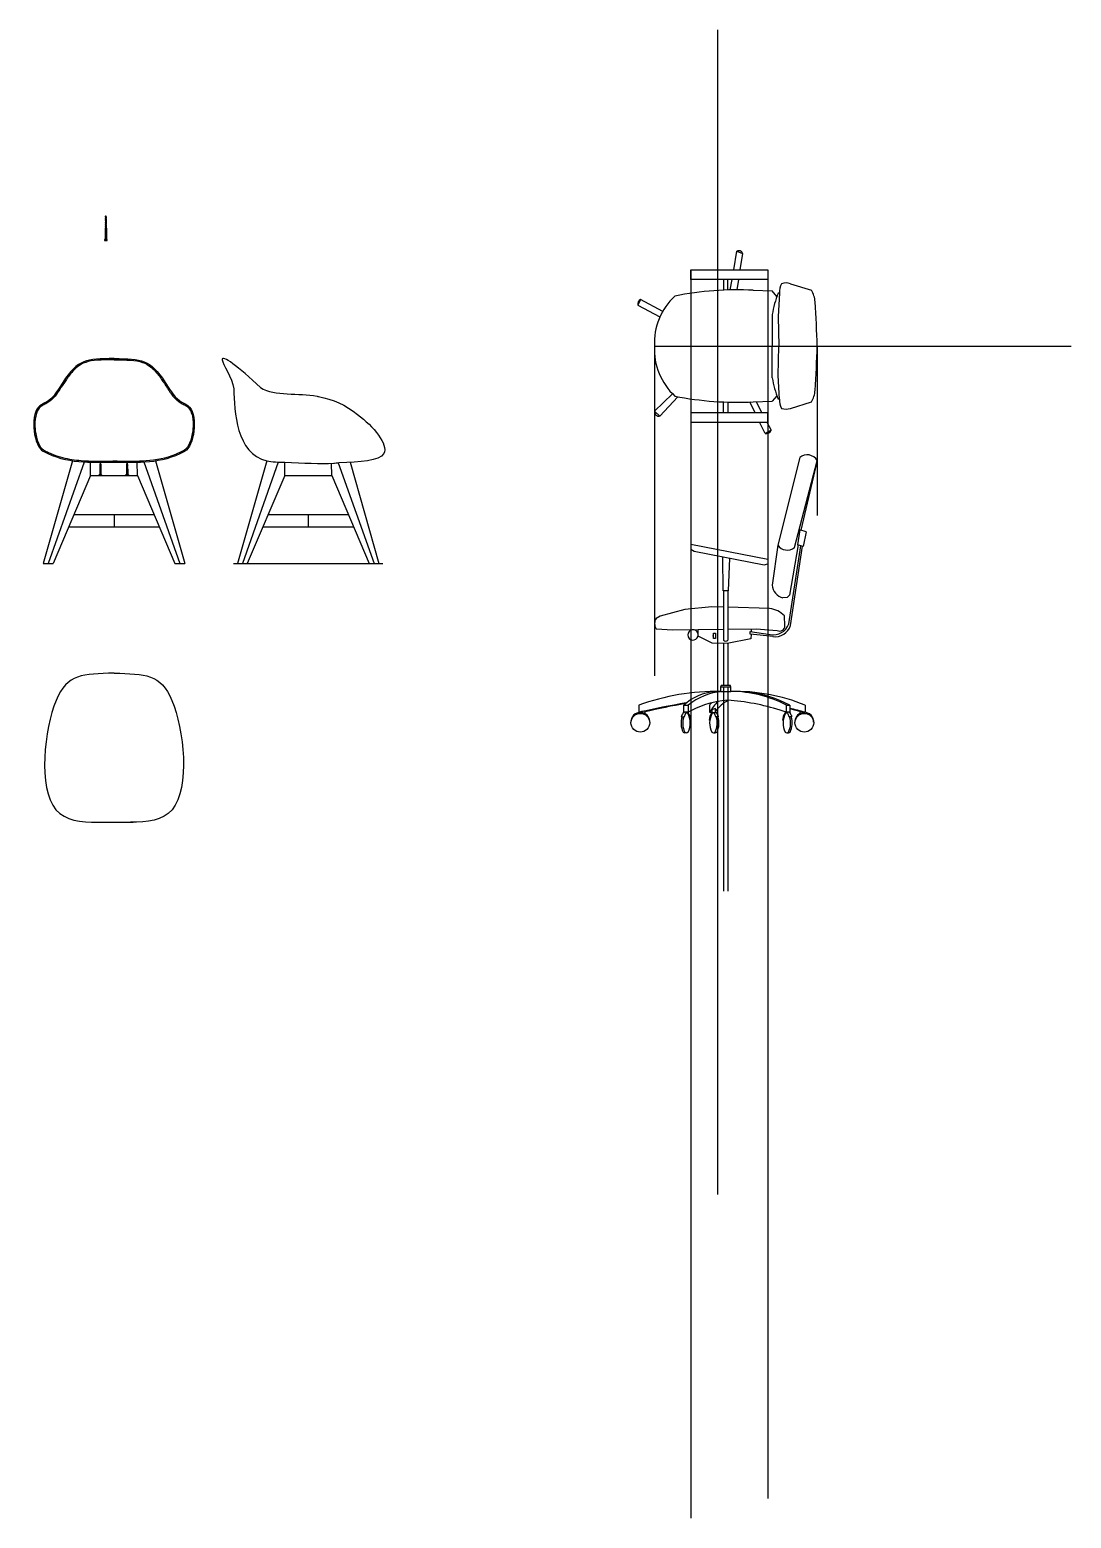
# Model space of a CAD drawing. Header units: inches. Extents: x 146 to 949, y 222 to 833.
# Drawn here: x 522 to 949, y 222 to 833 of the extents above; entities that cross this region are included whole.
import ezdxf

# ---------------------------------------------------------------- set-up
doc = ezdxf.new("R2010")
doc.units = ezdxf.units.IN
doc.header["$MEASUREMENT"] = 0
doc.layers.add('costruzione', color=210, linetype='Continuous', plot=False)
doc.layers.add('disegno', color=7, linetype='Continuous')
doc.layers.add('viti', color=3, linetype='Continuous')

msp = doc.modelspace()

# ---------------------------------------------------------------- linework, layer by layer
at = {"layer": 'costruzione'}
for p, q in [((804.36, 832.92), (804.36, 355.18)), ((793.41, 734.4), (793.41, 222.31)), ((824.99, 730.53), (824.99, 230.37)), ((778.52, 703.16), (949.4, 703.16)), ((778.52, 703.16), (778.52, 567.87)), ((845.24, 703.16), (845.24, 633.65))]:
    msp.add_line(p, q, dxfattribs=at)
at = {"layer": 'disegno'}
for p, q in [((810.97, 734.4), (812.29, 742.13)), ((812.29, 742.13), (814.65, 741.16)), ((814.65, 741.16), (813.55, 734.4)), ((793.41, 730.53), (793.41, 734.4)), ((793.41, 734.4), (824.99, 734.4)), ((824.99, 734.4), (824.99, 730.53)), ((824.99, 730.53), (793.41, 730.53)), ((808.6, 730.53), (806.82, 730.53)), ((806.82, 730.53), (806.82, 726.09)), ((808.6, 726.16), (808.6, 730.53)), ((809.57, 726.18), (810.31, 730.53)), ((812.92, 730.53), (812.22, 726.22)), ((834.22, 728.75), (842.86, 726.07)), ((772.7, 722.21), (771.73, 719.97)), ((781.86, 717.41), (772.7, 722.21)), ((819.03, 726.07), (826.77, 725.77)), ((828.68, 723.55), (826.82, 725.77)), ((829.71, 724.88), (829.16, 724.88)), ((829.71, 724.88), (829.18, 715.24)), ((771.73, 719.97), (780.72, 715.16)), ((826.77, 716.13), (826.77, 703.16)), ((829.18, 715.24), (829.45, 703.16)), ((826.77, 690.18), (826.77, 703.16)), ((829.18, 691.07), (829.45, 703.16)), ((829.71, 681.43), (829.18, 691.07)), ((785.92, 683.54), (778.55, 676.4)), ((780.62, 674.4), (788.12, 682.39)), ((806.82, 675.78), (806.82, 680.23)), ((808.6, 680.16), (808.6, 675.78)), ((819.72, 675.78), (817.54, 680.24)), ((819.03, 680.24), (826.77, 680.55)), ((820.22, 680.24), (822.58, 675.78)), ((828.68, 682.77), (826.82, 680.55)), ((829.71, 681.43), (829.16, 681.44)), ((834.22, 677.57), (842.86, 680.24)), ((778.55, 676.4), (780.62, 674.4)), ((824.99, 675.78), (793.41, 675.78)), ((793.41, 675.78), (793.41, 671.92)), ((793.41, 671.92), (824.99, 671.92)), ((808.6, 675.78), (806.82, 675.78)), ((823.86, 667.34), (821.61, 671.92)), ((824.63, 671.92), (826.35, 668.66)), ((824.99, 671.92), (824.99, 675.78)), ((826.35, 668.66), (823.86, 667.34)), ((539.82, 656.11), (527.85, 614.02)), ((544.56, 655.48), (529.85, 614.02)), ((549.56, 655.48), (544.56, 655.48)), ((547.22, 650.02), (547.22, 655.48)), ((566.48, 650.02), (566.34, 655.51)), ((569.05, 655.62), (583.85, 614.02)), ((573.88, 656.11), (585.85, 614.02)), ((619.48, 656.11), (607.5, 614.02)), ((624.21, 655.48), (609.5, 614.02)), ((626.88, 650.02), (626.88, 655.48)), ((646.13, 650.02), (646.01, 655.08)), ((648.82, 655.28), (663.5, 614.02)), ((653.68, 655.6), (665.5, 614.02)), ((838.09, 657.4), (829.07, 621.49)), ((835.85, 620.48), (845.22, 656.1)), ((845.24, 656.17), (838.54, 627.59)), ((547.22, 650.02), (531.85, 614.02)), ((547.22, 650.02), (566.48, 650.02)), ((566.48, 650.02), (581.85, 614.02)), ((626.88, 650.02), (611.5, 614.02)), ((626.88, 650.02), (646.13, 650.02)), ((646.13, 650.02), (661.5, 614.02)), ((538.25, 629.02), (575.44, 629.02)), ((540.39, 634.02), (573.31, 634.02)), ((556.85, 634.02), (556.85, 629.02)), ((617.91, 629.02), (655.1, 629.02)), ((620.04, 634.02), (652.96, 634.02)), ((636.5, 634.02), (636.5, 629.02)), ((838.13, 627.78), (837.14, 621.69)), ((840.64, 626.97), (838.13, 627.78)), ((840.64, 626.97), (839.46, 620.97)), ((824.99, 615.62), (793.41, 621.71)), ((793.41, 621.71), (793.41, 619.91)), ((793.41, 619.91), (794.77, 619)), ((794.77, 619), (823.43, 613.36)), ((829.07, 621.49), (826.69, 605.11)), ((833.58, 589.17), (838.46, 621.28)), ((837.48, 621.59), (833.8, 600.93)), ((834.25, 588.52), (839.2, 621.05)), ((839.46, 620.97), (837.14, 621.69)), ((527.85, 614.02), (531.85, 614.02)), ((581.85, 614.02), (585.85, 614.02)), ((605.91, 614.02), (667.1, 614.02)), ((607.5, 614.02), (611.5, 614.02)), ((661.5, 614.02), (665.5, 614.02)), ((806.68, 602.74), (806.5, 616.69)), ((809.21, 616.16), (808.76, 602.74)), ((823.43, 613.36), (824.99, 613.8)), ((808.76, 602.74), (806.68, 602.74)), ((806.82, 602.74), (806.82, 582.55)), ((808.6, 602.74), (808.6, 582.55)), ((832.9, 600.03), (831.16, 599.84)), ((833.8, 600.93), (832.9, 600.03)), ((780.78, 592.36), (779.2, 591.45)), ((790.93, 595.07), (780.78, 592.36)), ((801.99, 596.19), (790.93, 595.07)), ((806.82, 596.06), (801.99, 596.19)), ((825.73, 595.52), (808.6, 596.01)), ((832, 588.4), (831.82, 592.43)), ((779.2, 587.16), (785.97, 586.71)), ((785.97, 586.71), (806.82, 586.98)), ((796.35, 584.2), (796.35, 586.84)), ((808.6, 587), (820.26, 587.16)), ((818.18, 587.13), (818.13, 585.98)), ((820.26, 587.16), (828.84, 586.48)), ((802.21, 581.29), (796.35, 584.2)), ((808.33, 581.16), (802.21, 581.29)), ((802.71, 585.45), (803.47, 585.45)), ((802.71, 583.21), (802.71, 585.45)), ((803.47, 583.21), (802.71, 583.21)), ((803.47, 585.45), (803.47, 583.21)), ((806.82, 581.2), (806.82, 563.98)), ((818.01, 583.09), (808.33, 581.16)), ((808.6, 581.22), (808.6, 563.98)), ((817.78, 586.03), (825.94, 584.86)), ((817.78, 584.97), (817.78, 586.03)), ((827.11, 584), (817.78, 584.97)), ((818.09, 584.94), (818.01, 583.09)), ((805.58, 563.29), (805.57, 561.49)), ((805.8, 563.98), (805.58, 563.29)), ((809.86, 563.29), (805.58, 563.29)), ((806.69, 563.98), (805.8, 563.98)), ((808.73, 563.98), (806.69, 563.98)), ((806.82, 563.29), (806.82, 479.56)), ((808.6, 563.29), (808.6, 479.55)), ((809.63, 563.98), (808.73, 563.98)), ((809.85, 563.29), (809.63, 563.98)), ((809.85, 561.49), (809.85, 563.29)), ((772.02, 555.86), (772.02, 552.93)), ((790.49, 555.86), (792.29, 555.86)), ((790.49, 552.93), (790.49, 555.86)), ((792.29, 555.86), (792.29, 552.93)), ((801.07, 555.86), (801.07, 552.93)), ((805.57, 561.49), (809.85, 561.49)), ((832.6, 555.86), (833.95, 555.86)), ((832.6, 552.93), (832.6, 555.86)), ((833.95, 555.86), (833.95, 552.93)), ((840.26, 555.86), (840.26, 552.93)), ((772.02, 552.93), (772.76, 552.93)), ((772.76, 553.09), (772.76, 552.65)), ((774.57, 553.34), (774.57, 552.32)), ((789.5, 551.09), (790.62, 551.09)), ((792.29, 552.93), (790.49, 552.93)), ((792.32, 552.95), (792.32, 552.6)), ((793.1, 549.66), (793.43, 549.72)), ((801.21, 549.66), (800.88, 549.72)), ((801.07, 552.93), (801.98, 553.02)), ((801.98, 553.76), (801.98, 552.6)), ((803.48, 552.68), (803.48, 554.42)), ((804.8, 551.09), (803.69, 551.09)), ((831.29, 549.66), (830.95, 549.72)), ((832.06, 553.11), (832.06, 552.6)), ((833.95, 552.93), (832.6, 552.93)), ((834.88, 551.09), (833.76, 551.09)), ((838.06, 553.29), (833.95, 554.28)), ((838.06, 553.34), (838.06, 552.32)), ((839.88, 553.03), (839.88, 552.65)), ((840.26, 552.93), (839.88, 552.93)), ((772.69, 544.81), (772.69, 544.81)), ((791.61, 544.51), (790.92, 544.51)), ((802.7, 544.51), (803.38, 544.51)), ((832.77, 544.51), (833.46, 544.51)), ((549.01, 507.83), (564.69, 507.83))]:
    msp.add_line(p, q, dxfattribs=at)
for centre in [(772.69, 548.64), (839.94, 548.64)]:
    msp.add_circle(centre, 3.84, dxfattribs=at)
for centre, radius, start, end in [((813.03, 740.56), 1.73, 20.3627, 115.19332), ((838.29, 724.87), 8.58, 153.09139, 179.91955), ((832.43, 723.48), 5.56, 71.25638, 108.74362), ((773.57, 720.5), 1.92, 116.88194, 195.8981), ((804.36, 704.62), 25.88, 132.53638, 183.23949), ((812.75, 592.77), 133.46, 87.30285, 101.18486), ((875.89, 707.42), 49.89, 159.51931, 169.94368), ((833.67, 720.59), 10.7, 3.83247, 30.81571), ((334.85, 687.18), 510.64, 1.79322, 3.83247), ((804.36, 701.7), 25.88, 176.76051, 227.46362), ((334.85, 719.14), 510.64, 356.16753, 358.20678), ((875.89, 698.89), 49.89, 190.05632, 200.48069), ((833.67, 685.72), 10.7, 329.18429, 356.16753), ((812.75, 813.55), 133.46, 258.81514, 272.69715), ((838.29, 681.45), 8.58, 180.08045, 206.90861), ((780.37, 676.22), 1.84, 174.56041, 277.59022), ((832.43, 682.84), 5.56, 251.25638, 288.74362), ((824.32, 669.49), 2.2, 258.03744, 337.75205), ((841.16, 653.86), 4.69, 29.58922, 130.8915), ((832.93, 624.17), 4.71, 214.80229, 308.27337), ((832.93, 605.87), 6.28, 186.88313, 253.6041), ((824.4, 585.37), 10.24, 43.62099, 82.57757), ((782.28, 589.31), 3.75, 145.10382, 214.89618), ((794.29, 584.69), 2.13, 14.79346, 346.50974), ((827.24, 591.49), 6.76, 258.8922, 339.89535), ((828.02, 590.45), 6.52, 261.53635, 342.78625), ((829.78, 588.49), 2.22, 244.90379, 357.71158), ((805.53, 584.33), 3.04, 158.37608, 201.62392), ((800.95, 584.33), 2.76, 336.07443, 23.92557), ((807.71, 583.06), 1.02, 209.49106, 330.50894), ((804.59, 464.65), 96.85, 89.42129, 109.65356), ((860.72, 154.03), 408.64, 99.75314, 102.53718), ((830.36, 322.75), 237.01, 99.49625, 103.61404), ((805.63, 538.84), 22.78, 96.12652, 131.6656), ((808.78, 535.12), 26.5, 95.46673, 128.49129), ((811.14, 520.3), 37.68, 97.44907, 120.02231), ((817.74, 543.31), 19.24, 132.93347, 150.03036), ((803.08, 554.86), 2.24, 114.85392, 153.50065), ((816.9, 543), 16.95, 118.72613, 142.37855), ((808.73, 542.75), 15.12, 80.5787, 99.4213), ((811.39, 484.96), 76.55, 67.84388, 91.14727), ((809.54, 511.5), 50, 62.52712, 89.63579), ((801.85, 464.71), 93.42, 70.77989, 84.25256), ((809.68, 509.16), 52.63, 62.533, 81.93531), ((772.69, 549.09), 3.84, 89.03259, 183.31547), ((774.8, 545.1), 8.25, 91.56723, 104.31199), ((773.25, 550.2), 2.49, 57.93992, 101.33676), ((772.69, 549.09), 3.84, 356.68453, 60.7), ((797.77, 548.48), 8.39, 161.86743, 205.90942), ((797.47, 548.48), 8.39, 151.46339, 161.86743), ((798.46, 548.48), 8.39, 161.86743, 205.90942), ((791.29, 551.13), 1.8, 48.80492, 131.19508), ((798.59, 548.48), 8.39, 151.46339, 161.86743), ((791.67, 551.78), 0.832, 56.84946, 123.15054), ((785.06, 548.48), 8.12, 333.11104, 29.51615), ((785.41, 548.48), 8.12, 8.73923, 29.51615), ((809.34, 548.45), 8.55, 151.27037, 171.50857), ((809.24, 548.48), 8.12, 150.48385, 206.88896), ((802.02, 552.51), 0.196, 101.9127, 164.43178), ((803.37, 552.65), 1.77, 86.53446, 141.38912), ((802.85, 550.49), 2.28, 74.23231, 112.41801), ((802.63, 551.78), 0.832, 56.84946, 123.15054), ((795.72, 548.48), 8.39, 18.13257, 28.53661), ((795.85, 548.48), 8.39, 334.09058, 18.13257), ((802.44, 550.86), 2.37, 5.50599, 64.21767), ((796.54, 548.48), 8.39, 334.09058, 18.13257), ((838.97, 548.48), 8.12, 150.48385, 171.26077), ((839.32, 548.48), 8.12, 150.48385, 206.88896), ((833.09, 551.13), 1.8, 48.80492, 131.19508), ((832.71, 551.78), 0.832, 56.84946, 123.15054), ((825.8, 548.48), 8.39, 18.13257, 28.53661), ((825.93, 548.48), 8.39, 334.09058, 18.13257), ((810.66, 448.28), 108.75, 74.20857, 77.63408), ((826.61, 548.48), 8.39, 334.09058, 18.13257), ((826.91, 548.48), 8.39, 18.13257, 28.53661), ((839.94, 549.09), 3.84, 119.3, 183.31547), ((837.84, 545.1), 8.25, 81.32912, 88.43277), ((839.39, 550.2), 2.49, 78.66324, 122.06008), ((839.94, 549.09), 3.84, 356.68453, 90.96741), ((790.92, 545.46), 0.95, 222.91024, 270), ((791.61, 545.46), 0.95, 222.91024, 317.08976), ((802.7, 545.46), 0.95, 222.91024, 317.08976), ((803.38, 545.46), 0.95, 270, 317.08976), ((832.77, 545.46), 0.95, 222.91024, 317.08976), ((833.46, 545.46), 0.95, 270, 317.08976)]:
    msp.add_arc(centre, radius, start, end, dxfattribs=at)
for points, knots in [([(556.85, 698.02), (545.37, 697.95), (541.52, 697.87), (530.88, 680.07), (521.62, 678.98), (524.02, 661.89), (527.85, 660.02)], [0, 0, 0, 0, 24.27199, 29.27199, 37.133621, 57.184109, 57.184109, 57.184109, 57.184109]), ([(556.85, 697.52), (556.18, 697.51), (555.55, 697.51), (553.71, 697.49), (552.59, 697.47), (549.5, 697.35), (547.79, 697.18), (544.81, 696.43), (543.54, 695.86), (541.06, 694.08), (539.86, 692.86), (538.16, 690.66), (537.75, 690.1), (536.97, 688.97), (536.59, 688.41), (535.37, 686.54), (534.48, 685.11), (533.18, 683.29), (532.79, 682.78), (532.09, 681.97), (531.79, 681.65), (531.18, 681.09), (530.88, 680.84), (529.98, 680.17), (529.4, 679.83), (528.31, 679.21), (527.79, 678.94), (526.99, 678.44), (526.68, 678.21), (526.21, 677.75), (526.03, 677.53), (525.69, 677.03), (525.53, 676.75), (525.11, 675.84), (524.89, 675.13), (524.41, 672.79), (524.34, 670.95), (524.66, 667.32), (525.04, 665.52), (525.91, 663.13), (526.3, 662.35), (527.04, 661.27), (527.39, 660.91), (527.85, 660.59), (527.96, 660.52), (528.07, 660.47)], [0, 0, 0, 0, 1.411626, 1.411626, 4.234878, 4.234878, 9.881381, 9.881381, 15.527885, 15.527885, 21.174388, 21.174388, 22.885498, 22.885498, 24.387703, 24.387703, 27.568712, 27.568712, 28.917767, 28.917767, 29.942296, 29.942296, 30.966825, 30.966825, 33.015884, 33.015884, 35.13715, 35.13715, 36.781019, 36.781019, 37.979434, 37.979434, 39.177848, 39.177848, 41.574676, 41.574676, 46.448987, 46.448987, 51.323298, 51.323298, 54.239947, 54.239947, 56.461716, 56.461716, 57.184109, 57.184109, 57.184109, 57.184109]), ([(556.85, 698.02), (568.33, 697.95), (572.17, 697.87), (582.82, 680.07), (592.07, 678.98), (589.68, 661.89), (585.85, 660.02)], [0, 0, 0, 0, 24.27199, 29.27199, 37.133621, 57.184109, 57.184109, 57.184109, 57.184109]), ([(556.85, 697.52), (557.51, 697.51), (558.15, 697.51), (559.99, 697.49), (561.11, 697.47), (564.2, 697.35), (565.91, 697.18), (568.89, 696.43), (570.16, 695.86), (572.64, 694.08), (573.84, 692.86), (575.54, 690.66), (575.95, 690.1), (576.73, 688.97), (577.11, 688.41), (578.33, 686.54), (579.21, 685.11), (580.52, 683.29), (580.91, 682.78), (581.61, 681.97), (581.91, 681.65), (582.52, 681.09), (582.82, 680.84), (583.72, 680.17), (584.3, 679.83), (585.39, 679.21), (585.91, 678.94), (586.7, 678.44), (587.02, 678.21), (587.49, 677.75), (587.67, 677.53), (588.01, 677.03), (588.17, 676.75), (588.59, 675.84), (588.81, 675.13), (589.29, 672.79), (589.36, 670.95), (589.04, 667.32), (588.66, 665.52), (587.79, 663.13), (587.4, 662.35), (586.66, 661.27), (586.31, 660.91), (585.85, 660.59), (585.74, 660.52), (585.63, 660.47)], [0, 0, 0, 0, 1.411626, 1.411626, 4.234878, 4.234878, 9.881381, 9.881381, 15.527885, 15.527885, 21.174388, 21.174388, 22.885498, 22.885498, 24.387703, 24.387703, 27.568712, 27.568712, 28.917767, 28.917767, 29.942296, 29.942296, 30.966825, 30.966825, 33.015884, 33.015884, 35.13715, 35.13715, 36.781019, 36.781019, 37.979434, 37.979434, 39.177848, 39.177848, 41.574676, 41.574676, 46.448987, 46.448987, 51.323298, 51.323298, 54.239947, 54.239947, 56.461716, 56.461716, 57.184109, 57.184109, 57.184109, 57.184109]), ([(616.92, 686.14), (607.92, 694.69), (595.86, 703.63), (605.39, 690.19), (605.97, 685.62)], [2.261094, 2.261094, 2.261094, 2.261094, 25.027898, 41.727882, 41.727882, 41.727882, 41.727882]), ([(605.97, 685.62), (606.13, 676.47), (607.11, 655.83), (631.99, 655.44), (641.73, 654.69), (647.13, 655.16), (649.09, 655.3)], [2.43065, 2.43065, 2.43065, 2.43065, 44.050285, 51.475924, 73.352657, 73.725829, 73.725829, 73.725829, 73.725829]), ([(616.92, 686.14), (622.9, 682.49), (632.67, 684.08), (640.52, 682.52), (640.68, 682.49)], [11.829475, 11.829475, 11.829475, 11.829475, 40.142844, 40.753178, 40.753178, 40.753178, 40.753178]), ([(640.68, 682.49), (646.66, 681.3), (658.12, 676.12), (674.98, 656.41), (657.76, 655.58), (649.09, 655.3)], [12.595634, 12.595634, 12.595634, 12.595634, 30.175733, 52.451514, 71.397965, 71.397965, 71.397965, 71.397965]), ([(528.09, 660.46), (528.72, 660.11), (529.36, 659.79), (531.27, 658.91), (532.54, 658.42), (536.36, 657.18), (538.91, 656.69), (544.08, 656.09), (546.69, 656), (551.34, 655.97), (553.38, 656), (556.63, 656.02), (557.86, 656.02), (560.3, 656), (561.52, 655.98), (565.17, 655.97), (567.6, 656.01), (574.11, 656.49), (578.18, 657.21), (583.36, 659.32), (584.49, 659.85), (585.61, 660.46)], [0, 0, 0, 0, 1.944599, 1.944599, 5.833796, 5.833796, 13.612191, 13.612191, 21.544763, 21.544763, 27.668817, 27.668817, 31.342149, 31.342149, 35.015482, 35.015482, 42.362147, 42.362147, 54.779033, 54.779033, 58.215118, 58.215118, 58.215118, 58.215118]), ([(556.85, 569.02), (544.09, 568.59), (530.85, 569.02), (524.12, 509.77), (543.25, 507.79), (550.12, 507.83)], [0, 0, 0, 0, 35.22783, 72.500474, 91.284854, 91.284854, 91.284854, 91.284854]), ([(556.85, 569.02), (569.61, 568.59), (582.85, 569.02), (589.58, 509.77), (570.45, 507.79), (563.58, 507.83)], [0, 0, 0, 0, 35.22783, 72.500474, 91.284854, 91.284854, 91.284854, 91.284854])]:
    msp.add_open_spline(points, degree=3, knots=knots, dxfattribs=at)
msp.add_open_spline([(527.85, 660.02), (537.52, 654.77), (556.85, 656.27), (576.18, 654.77), (585.85, 660.02)], degree=3, dxfattribs=at)
at = {"layer": 'viti'}
for p, q in [((553.23, 756.09), (553.31, 756.17)), ((553.73, 756.17), (553.23, 756.09)), ((553.31, 756.01), (553.23, 756.09)), ((553.23, 755.76), (553.31, 755.84)), ((553.73, 755.84), (553.23, 755.76)), ((553.31, 755.67), (553.23, 755.76)), ((553.23, 755.42), (553.31, 755.51)), ((553.73, 755.51), (553.23, 755.42)), ((553.31, 755.34), (553.23, 755.42)), ((553.23, 755.09), (553.31, 755.17)), ((553.73, 755.17), (553.23, 755.09)), ((553.31, 755.01), (553.23, 755.09)), ((553.23, 754.76), (553.31, 754.84)), ((553.73, 754.84), (553.23, 754.76)), ((553.31, 754.67), (553.23, 754.76)), ((553.23, 754.42), (553.31, 754.51)), ((553.73, 754.51), (553.23, 754.42)), ((553.31, 754.34), (553.23, 754.42)), ((553.23, 754.09), (553.31, 754.17)), ((553.73, 754.17), (553.23, 754.09)), ((553.31, 754.01), (553.23, 754.09)), ((553.23, 753.76), (553.31, 753.84)), ((553.73, 753.84), (553.23, 753.76)), ((553.31, 753.67), (553.23, 753.76)), ((553.23, 753.42), (553.31, 753.51)), ((553.73, 753.51), (553.23, 753.42)), ((553.31, 753.34), (553.23, 753.42)), ((553.23, 753.09), (553.31, 753.17)), ((553.73, 753.17), (553.23, 753.09)), ((553.31, 753.01), (553.23, 753.09)), ((553.23, 752.76), (553.31, 752.84)), ((553.73, 752.84), (553.23, 752.76)), ((553.31, 752.67), (553.23, 752.76)), ((553.23, 752.42), (553.31, 752.51)), ((553.73, 752.51), (553.23, 752.42)), ((553.31, 752.34), (553.23, 752.42)), ((553.23, 752.09), (553.31, 752.17)), ((553.73, 752.17), (553.23, 752.09)), ((553.31, 752.01), (553.23, 752.09)), ((553.23, 751.76), (553.31, 751.84)), ((553.73, 751.84), (553.23, 751.76)), ((553.31, 751.67), (553.23, 751.76)), ((553.31, 751.67), (553.23, 751.76)), ((553.23, 751.57), (553.31, 751.65)), ((553.23, 751.57), (553.23, 746.88)), ((553.65, 756.43), (553.3, 756.36)), ((553.3, 756.36), (553.41, 756.39)), ((553.37, 756.3), (553.3, 756.36)), ((553.31, 756.17), (553.37, 756.3)), ((553.64, 756.26), (553.31, 756.17)), ((553.64, 756.09), (553.31, 756.01)), ((553.31, 756.01), (553.31, 755.84)), ((553.64, 755.92), (553.31, 755.84)), ((553.64, 755.76), (553.31, 755.67)), ((553.31, 755.67), (553.31, 755.51)), ((553.64, 755.59), (553.31, 755.51)), ((553.64, 755.42), (553.31, 755.34)), ((553.31, 755.34), (553.31, 755.17)), ((553.64, 755.26), (553.31, 755.17)), ((553.64, 755.09), (553.31, 755.01)), ((553.31, 755.01), (553.31, 754.84)), ((553.64, 754.92), (553.31, 754.84)), ((553.64, 754.76), (553.31, 754.67)), ((553.31, 754.67), (553.31, 754.51)), ((553.64, 754.59), (553.31, 754.51)), ((553.64, 754.42), (553.31, 754.34)), ((553.31, 754.34), (553.31, 754.17)), ((553.64, 754.26), (553.31, 754.17)), ((553.64, 754.26), (553.31, 754.17)), ((553.64, 754.09), (553.31, 754.01)), ((553.31, 754.01), (553.31, 753.84)), ((553.64, 753.92), (553.31, 753.84)), ((553.64, 753.76), (553.31, 753.67)), ((553.31, 753.67), (553.31, 753.51)), ((553.64, 753.59), (553.31, 753.51)), ((553.64, 753.42), (553.31, 753.34)), ((553.31, 753.34), (553.31, 753.17)), ((553.64, 753.26), (553.31, 753.17)), ((553.64, 753.26), (553.31, 753.17)), ((553.64, 753.09), (553.31, 753.01)), ((553.31, 753.01), (553.31, 752.84)), ((553.64, 752.92), (553.31, 752.84)), ((553.64, 752.76), (553.31, 752.67)), ((553.31, 752.67), (553.31, 752.51)), ((553.64, 752.59), (553.31, 752.51)), ((553.64, 752.42), (553.31, 752.34)), ((553.31, 752.34), (553.31, 752.17)), ((553.64, 752.26), (553.31, 752.17)), ((553.64, 752.09), (553.31, 752.01)), ((553.31, 752.01), (553.31, 751.84)), ((553.64, 751.92), (553.31, 751.84)), ((553.64, 751.76), (553.31, 751.67)), ((553.64, 751.76), (553.31, 751.67)), ((553.31, 751.67), (553.31, 751.65)), ((553.64, 751.65), (553.31, 751.65)), ((553.58, 756.36), (553.37, 756.3)), ((553.41, 756.39), (553.48, 756.55)), ((553.52, 756.46), (553.41, 756.39)), ((553.52, 756.46), (553.48, 756.55)), ((553.65, 756.43), (553.52, 756.46)), ((553.58, 756.36), (553.65, 756.43)), ((553.64, 756.26), (553.58, 756.36)), ((553.73, 756.17), (553.64, 756.26)), ((553.64, 756.09), (553.73, 756.17)), ((553.64, 756.09), (553.64, 755.92)), ((553.73, 755.84), (553.64, 755.92)), ((553.64, 755.76), (553.73, 755.84)), ((553.64, 755.76), (553.64, 755.59)), ((553.73, 755.51), (553.64, 755.59)), ((553.64, 755.42), (553.73, 755.51)), ((553.64, 755.42), (553.64, 755.26)), ((553.73, 755.17), (553.64, 755.26)), ((553.64, 755.09), (553.73, 755.17)), ((553.64, 755.09), (553.64, 754.92)), ((553.73, 754.84), (553.64, 754.92)), ((553.64, 754.76), (553.73, 754.84)), ((553.64, 754.76), (553.64, 754.59)), ((553.73, 754.51), (553.64, 754.59)), ((553.64, 754.42), (553.73, 754.51)), ((553.64, 754.42), (553.64, 754.26)), ((553.73, 754.17), (553.64, 754.26)), ((553.73, 754.17), (553.64, 754.26)), ((553.64, 754.09), (553.73, 754.17)), ((553.64, 754.09), (553.64, 753.92)), ((553.73, 753.84), (553.64, 753.92)), ((553.64, 753.76), (553.73, 753.84)), ((553.64, 753.76), (553.64, 753.59)), ((553.73, 753.51), (553.64, 753.59)), ((553.64, 753.42), (553.73, 753.51)), ((553.64, 753.42), (553.64, 753.26)), ((553.73, 753.17), (553.64, 753.26)), ((553.73, 753.17), (553.64, 753.26)), ((553.64, 753.09), (553.73, 753.17)), ((553.64, 753.09), (553.64, 752.92)), ((553.73, 752.84), (553.64, 752.92)), ((553.64, 752.76), (553.73, 752.84)), ((553.64, 752.76), (553.64, 752.59)), ((553.73, 752.51), (553.64, 752.59)), ((553.64, 752.42), (553.73, 752.51)), ((553.64, 752.42), (553.64, 752.26)), ((553.73, 752.17), (553.64, 752.26)), ((553.64, 752.09), (553.73, 752.17)), ((553.64, 752.09), (553.64, 751.92)), ((553.73, 751.84), (553.64, 751.92)), ((553.64, 751.76), (553.73, 751.84)), ((553.64, 751.76), (553.64, 751.65)), ((553.73, 751.57), (553.64, 751.65)), ((553.73, 751.57), (553.73, 746.88)), ((553.98, 746.88), (552.98, 746.88)), ((552.98, 746.88), (552.98, 746.53)), ((552.98, 746.53), (553.98, 746.53)), ((553.73, 746.88), (553.23, 746.88)), ((553.48, 746.53), (553.48, 746.88)), ((553.98, 746.53), (553.98, 746.88)), ((551.01, 654.9), (550.97, 654.87)), ((550.97, 654.87), (551.01, 654.83)), ((550.97, 654.87), (551.47, 654.87)), ((551.01, 654.83), (550.97, 654.79)), ((550.97, 654.79), (551.01, 654.75)), ((550.97, 654.79), (551.47, 654.79)), ((551.01, 654.75), (550.97, 654.71)), ((550.97, 654.71), (551.01, 654.67)), ((550.97, 654.71), (551.47, 654.71)), ((551.01, 654.67), (550.97, 654.64)), ((550.97, 654.64), (551.01, 654.6)), ((550.97, 654.64), (551.47, 654.64)), ((551.01, 654.6), (550.97, 654.56)), ((550.97, 654.56), (551.01, 654.52)), ((550.97, 654.56), (551.47, 654.56)), ((551.01, 654.52), (550.97, 654.48)), ((550.97, 654.48), (551.01, 654.44)), ((550.97, 654.48), (551.47, 654.48)), ((551.01, 654.44), (550.97, 654.4)), ((550.97, 654.4), (551.01, 654.37)), ((550.97, 654.4), (551.47, 654.4)), ((551.01, 654.37), (550.97, 654.33)), ((550.97, 654.33), (551.01, 654.29)), ((550.97, 654.33), (551.47, 654.33)), ((551.01, 654.29), (550.97, 654.25)), ((550.97, 654.25), (551.01, 654.21)), ((550.97, 654.25), (551.47, 654.25)), ((551.01, 654.21), (550.97, 654.17)), ((550.97, 654.17), (551.01, 654.14)), ((550.97, 654.17), (551.47, 654.17)), ((551.01, 654.14), (550.97, 654.1)), ((550.97, 654.1), (551.01, 654.06)), ((550.97, 654.1), (551.47, 654.1)), ((551.01, 654.06), (550.97, 654.02)), ((550.97, 654.02), (551.01, 653.98)), ((550.97, 654.02), (551.47, 654.02)), ((551.01, 653.98), (550.97, 653.94)), ((550.97, 653.94), (551.01, 653.9)), ((550.97, 653.94), (551.47, 653.94)), ((551.01, 653.9), (550.97, 653.87)), ((550.97, 653.87), (551.01, 653.83)), ((550.97, 653.87), (551.47, 653.87)), ((551.01, 653.83), (550.97, 653.79)), ((550.97, 653.79), (551.01, 653.75)), ((550.97, 653.79), (551.47, 653.79)), ((551.01, 653.75), (550.97, 653.71)), ((550.97, 653.71), (551.01, 653.67)), ((550.97, 653.71), (551.47, 653.71)), ((551.01, 653.67), (550.97, 653.64)), ((550.97, 653.64), (551.01, 653.6)), ((550.97, 653.64), (551.47, 653.64)), ((551.01, 653.6), (550.97, 653.56)), ((550.97, 653.56), (551.01, 653.52)), ((550.97, 653.56), (551.47, 653.56)), ((551.01, 653.52), (550.97, 653.48)), ((550.97, 653.48), (551.01, 653.44)), ((550.97, 653.48), (551.47, 653.48)), ((551.01, 653.44), (550.97, 653.4)), ((550.97, 653.4), (551.01, 653.37)), ((550.97, 653.4), (551.47, 653.4)), ((551.01, 653.37), (550.97, 653.33)), ((551.01, 654.9), (551.43, 654.9)), ((551.43, 654.83), (551.01, 654.83)), ((551.43, 654.75), (551.01, 654.75)), ((551.43, 654.67), (551.01, 654.67)), ((551.43, 654.6), (551.01, 654.6)), ((551.43, 654.52), (551.01, 654.52)), ((551.01, 654.44), (551.43, 654.44)), ((551.43, 654.37), (551.01, 654.37)), ((551.43, 654.29), (551.01, 654.29)), ((551.43, 654.21), (551.01, 654.21)), ((551.43, 654.14), (551.01, 654.14)), ((551.43, 654.06), (551.01, 654.06)), ((551.43, 653.98), (551.01, 653.98)), ((551.01, 653.9), (551.43, 653.9)), ((551.43, 653.9), (551.01, 653.9)), ((551.43, 653.83), (551.01, 653.83)), ((551.43, 653.75), (551.01, 653.75)), ((551.43, 653.67), (551.01, 653.67)), ((551.43, 653.6), (551.01, 653.6)), ((551.43, 653.52), (551.01, 653.52)), ((551.43, 653.44), (551.01, 653.44)), ((551.43, 653.37), (551.01, 653.37)), ((551.43, 654.9), (551.47, 654.87)), ((551.47, 654.87), (551.43, 654.83)), ((551.43, 654.83), (551.47, 654.79)), ((551.47, 654.79), (551.43, 654.75)), ((551.43, 654.75), (551.47, 654.71)), ((551.47, 654.71), (551.43, 654.67)), ((551.43, 654.67), (551.47, 654.64)), ((551.47, 654.64), (551.43, 654.6)), ((551.43, 654.6), (551.47, 654.56)), ((551.47, 654.56), (551.43, 654.52)), ((551.43, 654.52), (551.47, 654.48)), ((551.47, 654.48), (551.43, 654.44)), ((551.43, 654.44), (551.47, 654.4)), ((551.47, 654.4), (551.43, 654.37)), ((551.43, 654.37), (551.47, 654.33)), ((551.47, 654.33), (551.43, 654.29)), ((551.43, 654.29), (551.47, 654.25)), ((551.47, 654.25), (551.43, 654.21)), ((551.43, 654.21), (551.47, 654.17)), ((551.47, 654.17), (551.43, 654.14)), ((551.43, 654.14), (551.47, 654.1)), ((551.47, 654.1), (551.43, 654.06)), ((551.43, 654.06), (551.47, 654.02)), ((551.47, 654.02), (551.43, 653.98)), ((551.43, 653.98), (551.47, 653.94)), ((551.47, 653.94), (551.43, 653.9)), ((551.43, 653.9), (551.47, 653.87)), ((551.47, 653.87), (551.43, 653.83)), ((551.43, 653.83), (551.47, 653.79)), ((551.47, 653.79), (551.43, 653.75)), ((551.43, 653.75), (551.47, 653.71)), ((551.47, 653.71), (551.43, 653.67)), ((551.43, 653.67), (551.47, 653.64)), ((551.47, 653.64), (551.43, 653.6)), ((551.43, 653.6), (551.47, 653.56)), ((551.47, 653.56), (551.43, 653.52)), ((551.43, 653.52), (551.47, 653.48)), ((551.47, 653.48), (551.43, 653.44)), ((551.43, 653.44), (551.47, 653.4)), ((551.47, 653.4), (551.43, 653.37)), ((551.43, 653.37), (551.47, 653.33)), ((562.01, 654.9), (561.97, 654.87)), ((561.97, 654.87), (562.01, 654.83)), ((561.97, 654.87), (562.47, 654.87)), ((562.01, 654.83), (561.97, 654.79)), ((561.97, 654.79), (562.01, 654.75)), ((561.97, 654.79), (562.47, 654.79)), ((562.01, 654.75), (561.97, 654.71)), ((561.97, 654.71), (562.01, 654.67)), ((561.97, 654.71), (562.47, 654.71)), ((562.01, 654.67), (561.97, 654.64)), ((561.97, 654.64), (562.01, 654.6)), ((561.97, 654.64), (562.47, 654.64)), ((562.01, 654.6), (561.97, 654.56)), ((561.97, 654.56), (562.01, 654.52)), ((561.97, 654.56), (562.47, 654.56)), ((562.01, 654.52), (561.97, 654.48)), ((561.97, 654.48), (562.01, 654.44)), ((561.97, 654.48), (562.47, 654.48)), ((562.01, 654.44), (561.97, 654.4)), ((561.97, 654.4), (562.01, 654.37)), ((561.97, 654.4), (562.47, 654.4)), ((562.01, 654.37), (561.97, 654.33)), ((561.97, 654.33), (562.01, 654.29)), ((561.97, 654.33), (562.47, 654.33)), ((562.01, 654.29), (561.97, 654.25)), ((561.97, 654.25), (562.01, 654.21)), ((561.97, 654.25), (562.47, 654.25)), ((562.01, 654.21), (561.97, 654.17)), ((561.97, 654.17), (562.01, 654.14)), ((561.97, 654.17), (562.47, 654.17)), ((562.01, 654.14), (561.97, 654.1)), ((561.97, 654.1), (562.01, 654.06)), ((561.97, 654.1), (562.47, 654.1)), ((562.01, 654.06), (561.97, 654.02)), ((561.97, 654.02), (562.01, 653.98)), ((561.97, 654.02), (562.47, 654.02)), ((562.01, 653.98), (561.97, 653.94)), ((561.97, 653.94), (562.01, 653.9)), ((561.97, 653.94), (562.47, 653.94)), ((562.01, 653.9), (561.97, 653.87)), ((561.97, 653.87), (562.01, 653.83)), ((561.97, 653.87), (562.47, 653.87)), ((562.01, 653.83), (561.97, 653.79)), ((561.97, 653.79), (562.01, 653.75)), ((561.97, 653.79), (562.47, 653.79)), ((562.01, 653.75), (561.97, 653.71)), ((561.97, 653.71), (562.01, 653.67)), ((561.97, 653.71), (562.47, 653.71)), ((562.01, 653.67), (561.97, 653.64)), ((561.97, 653.64), (562.01, 653.6)), ((561.97, 653.64), (562.47, 653.64)), ((562.01, 653.6), (561.97, 653.56)), ((561.97, 653.56), (562.01, 653.52)), ((561.97, 653.56), (562.47, 653.56)), ((562.01, 653.52), (561.97, 653.48)), ((561.97, 653.48), (562.01, 653.44)), ((561.97, 653.48), (562.47, 653.48)), ((562.01, 653.44), (561.97, 653.4)), ((561.97, 653.4), (562.01, 653.37)), ((561.97, 653.4), (562.47, 653.4)), ((562.01, 653.37), (561.97, 653.33)), ((562.01, 654.9), (562.43, 654.9)), ((562.43, 654.83), (562.01, 654.83)), ((562.43, 654.75), (562.01, 654.75)), ((562.43, 654.67), (562.01, 654.67)), ((562.43, 654.6), (562.01, 654.6)), ((562.43, 654.52), (562.01, 654.52)), ((562.01, 654.44), (562.43, 654.44)), ((562.43, 654.37), (562.01, 654.37)), ((562.43, 654.29), (562.01, 654.29)), ((562.43, 654.21), (562.01, 654.21)), ((562.43, 654.14), (562.01, 654.14)), ((562.43, 654.06), (562.01, 654.06)), ((562.43, 653.98), (562.01, 653.98)), ((562.01, 653.9), (562.43, 653.9)), ((562.43, 653.9), (562.01, 653.9)), ((562.43, 653.83), (562.01, 653.83)), ((562.43, 653.75), (562.01, 653.75)), ((562.43, 653.67), (562.01, 653.67)), ((562.43, 653.6), (562.01, 653.6)), ((562.43, 653.52), (562.01, 653.52)), ((562.43, 653.44), (562.01, 653.44)), ((562.43, 653.37), (562.01, 653.37)), ((562.43, 654.9), (562.47, 654.87)), ((562.47, 654.87), (562.43, 654.83)), ((562.43, 654.83), (562.47, 654.79)), ((562.47, 654.79), (562.43, 654.75)), ((562.43, 654.75), (562.47, 654.71)), ((562.47, 654.71), (562.43, 654.67)), ((562.43, 654.67), (562.47, 654.64)), ((562.47, 654.64), (562.43, 654.6)), ((562.43, 654.6), (562.47, 654.56)), ((562.47, 654.56), (562.43, 654.52)), ((562.43, 654.52), (562.47, 654.48)), ((562.47, 654.48), (562.43, 654.44)), ((562.43, 654.44), (562.47, 654.4)), ((562.47, 654.4), (562.43, 654.37)), ((562.43, 654.37), (562.47, 654.33)), ((562.47, 654.33), (562.43, 654.29)), ((562.43, 654.29), (562.47, 654.25)), ((562.47, 654.25), (562.43, 654.21)), ((562.43, 654.21), (562.47, 654.17)), ((562.47, 654.17), (562.43, 654.14)), ((562.43, 654.14), (562.47, 654.1)), ((562.47, 654.1), (562.43, 654.06)), ((562.43, 654.06), (562.47, 654.02)), ((562.47, 654.02), (562.43, 653.98)), ((562.43, 653.98), (562.47, 653.94)), ((562.47, 653.94), (562.43, 653.9)), ((562.43, 653.9), (562.47, 653.87)), ((562.47, 653.87), (562.43, 653.83)), ((562.43, 653.83), (562.47, 653.79)), ((562.47, 653.79), (562.43, 653.75)), ((562.43, 653.75), (562.47, 653.71)), ((562.47, 653.71), (562.43, 653.67)), ((562.43, 653.67), (562.47, 653.64)), ((562.47, 653.64), (562.43, 653.6)), ((562.43, 653.6), (562.47, 653.56)), ((562.47, 653.56), (562.43, 653.52)), ((562.43, 653.52), (562.47, 653.48)), ((562.47, 653.48), (562.43, 653.44)), ((562.43, 653.44), (562.47, 653.4)), ((562.47, 653.4), (562.43, 653.37)), ((562.43, 653.37), (562.47, 653.33)), ((550.72, 650.02), (550.72, 650.39)), ((550.72, 650.02), (551.72, 650.02)), ((551.6, 650.44), (550.85, 650.44)), ((551.22, 650.44), (550.95, 650.44)), ((550.97, 653.33), (551.01, 653.29)), ((550.97, 653.33), (551.47, 653.33)), ((551.01, 653.29), (550.97, 653.25)), ((550.97, 653.25), (551.01, 653.21)), ((550.97, 653.25), (551.47, 653.25)), ((551.01, 653.21), (550.97, 653.17)), ((550.97, 653.17), (551.01, 653.14)), ((550.97, 653.17), (551.47, 653.17)), ((551.01, 653.14), (550.97, 653.1)), ((550.97, 653.1), (551.01, 653.06)), ((550.97, 653.1), (551.47, 653.1)), ((551.01, 653.06), (550.97, 653.02)), ((550.97, 653.02), (551.01, 652.98)), ((550.97, 653.02), (551.47, 653.02)), ((551.01, 652.98), (550.97, 652.94)), ((550.97, 652.94), (551.01, 652.9)), ((550.97, 652.94), (551.47, 652.94)), ((551.01, 652.9), (550.97, 652.87)), ((550.97, 652.87), (551.01, 652.83)), ((550.97, 652.87), (551.47, 652.87)), ((551.01, 652.83), (550.97, 652.79)), ((550.97, 652.79), (551.01, 652.75)), ((550.97, 652.79), (551.47, 652.79)), ((551.01, 652.75), (550.97, 652.71)), ((550.97, 652.71), (551.01, 652.67)), ((550.97, 652.71), (551.47, 652.71)), ((551.01, 652.67), (550.97, 652.64)), ((550.97, 652.64), (550.97, 650.44)), ((550.97, 652.64), (551.47, 652.64)), ((550.97, 650.02), (550.97, 650.39)), ((551.43, 653.29), (551.01, 653.29)), ((551.43, 653.21), (551.01, 653.21)), ((551.43, 653.14), (551.01, 653.14)), ((551.43, 653.06), (551.01, 653.06)), ((551.43, 652.98), (551.01, 652.98)), ((551.01, 652.9), (551.43, 652.9)), ((551.43, 652.9), (551.01, 652.9)), ((551.43, 652.83), (551.01, 652.83)), ((551.43, 652.75), (551.01, 652.75)), ((551.43, 652.67), (551.01, 652.67)), ((551.47, 653.33), (551.43, 653.29)), ((551.43, 653.29), (551.47, 653.25)), ((551.47, 653.25), (551.43, 653.21)), ((551.43, 653.21), (551.47, 653.17)), ((551.47, 653.17), (551.43, 653.14)), ((551.43, 653.14), (551.47, 653.1)), ((551.47, 653.1), (551.43, 653.06)), ((551.43, 653.06), (551.47, 653.02)), ((551.47, 653.02), (551.43, 652.98)), ((551.43, 652.98), (551.47, 652.94)), ((551.47, 652.94), (551.43, 652.9)), ((551.43, 652.9), (551.47, 652.87)), ((551.47, 652.87), (551.43, 652.83)), ((551.43, 652.83), (551.47, 652.79)), ((551.47, 652.79), (551.43, 652.75)), ((551.43, 652.75), (551.47, 652.71)), ((551.47, 652.71), (551.43, 652.67)), ((551.43, 652.67), (551.47, 652.64)), ((551.47, 652.64), (551.47, 650.44)), ((551.47, 650.02), (551.47, 650.39)), ((551.72, 650.39), (551.72, 650.02)), ((561.72, 650.02), (561.72, 650.39)), ((561.72, 650.02), (562.72, 650.02)), ((562.6, 650.44), (561.85, 650.44)), ((562.22, 650.44), (561.95, 650.44)), ((561.97, 653.33), (562.01, 653.29)), ((561.97, 653.33), (562.47, 653.33)), ((562.01, 653.29), (561.97, 653.25)), ((561.97, 653.25), (562.01, 653.21)), ((561.97, 653.25), (562.47, 653.25)), ((562.01, 653.21), (561.97, 653.17)), ((561.97, 653.17), (562.01, 653.14)), ((561.97, 653.17), (562.47, 653.17)), ((562.01, 653.14), (561.97, 653.1)), ((561.97, 653.1), (562.01, 653.06)), ((561.97, 653.1), (562.47, 653.1)), ((562.01, 653.06), (561.97, 653.02)), ((561.97, 653.02), (562.01, 652.98)), ((561.97, 653.02), (562.47, 653.02)), ((562.01, 652.98), (561.97, 652.94)), ((561.97, 652.94), (562.01, 652.9)), ((561.97, 652.94), (562.47, 652.94)), ((562.01, 652.9), (561.97, 652.87)), ((561.97, 652.87), (562.01, 652.83)), ((561.97, 652.87), (562.47, 652.87)), ((562.01, 652.83), (561.97, 652.79)), ((561.97, 652.79), (562.01, 652.75)), ((561.97, 652.79), (562.47, 652.79)), ((562.01, 652.75), (561.97, 652.71)), ((561.97, 652.71), (562.01, 652.67)), ((561.97, 652.71), (562.47, 652.71)), ((562.01, 652.67), (561.97, 652.64)), ((561.97, 652.64), (561.97, 650.44)), ((561.97, 652.64), (562.47, 652.64)), ((561.97, 650.02), (561.97, 650.39)), ((562.43, 653.29), (562.01, 653.29)), ((562.43, 653.21), (562.01, 653.21)), ((562.43, 653.14), (562.01, 653.14)), ((562.43, 653.06), (562.01, 653.06)), ((562.43, 652.98), (562.01, 652.98)), ((562.01, 652.9), (562.43, 652.9)), ((562.43, 652.9), (562.01, 652.9)), ((562.43, 652.83), (562.01, 652.83)), ((562.43, 652.75), (562.01, 652.75)), ((562.43, 652.67), (562.01, 652.67)), ((562.47, 653.33), (562.43, 653.29)), ((562.43, 653.29), (562.47, 653.25)), ((562.47, 653.25), (562.43, 653.21)), ((562.43, 653.21), (562.47, 653.17)), ((562.47, 653.17), (562.43, 653.14)), ((562.43, 653.14), (562.47, 653.1)), ((562.47, 653.1), (562.43, 653.06)), ((562.43, 653.06), (562.47, 653.02)), ((562.47, 653.02), (562.43, 652.98)), ((562.43, 652.98), (562.47, 652.94)), ((562.47, 652.94), (562.43, 652.9)), ((562.43, 652.9), (562.47, 652.87)), ((562.47, 652.87), (562.43, 652.83)), ((562.43, 652.83), (562.47, 652.79)), ((562.47, 652.79), (562.43, 652.75)), ((562.43, 652.75), (562.47, 652.71)), ((562.47, 652.71), (562.43, 652.67)), ((562.43, 652.67), (562.47, 652.64)), ((562.47, 652.64), (562.47, 650.44)), ((562.47, 650.02), (562.47, 650.39)), ((562.72, 650.39), (562.72, 650.02))]:
    msp.add_line(p, q, dxfattribs=at)
for centre, radius, start, end in [((550.85, 650.25), 0.187, 47.92498, 132.07502), ((551.22, 649.77), 0.674, 68.22895, 111.77105), ((551.6, 650.25), 0.187, 47.92498, 132.07502), ((561.85, 650.25), 0.187, 47.92498, 132.07502), ((562.22, 649.77), 0.674, 68.22895, 111.77105), ((562.6, 650.25), 0.187, 47.92498, 132.07502)]:
    msp.add_arc(centre, radius, start, end, dxfattribs=at)

doc.saveas('drawing.dxf')
